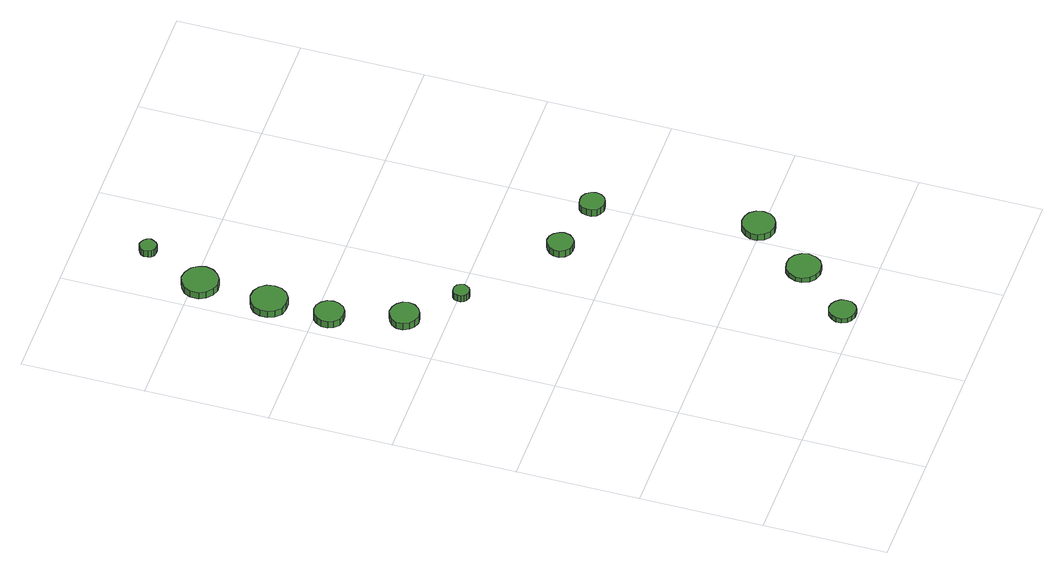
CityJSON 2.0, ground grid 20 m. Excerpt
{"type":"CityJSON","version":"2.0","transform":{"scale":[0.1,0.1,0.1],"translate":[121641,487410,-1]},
"CityObjects":{
"tree1":{"type":"SolitaryVegetationObject","attributes":{"function":"something"},"geometry":[{"type":"MultiSurface","lod":"1","boundaries":[[[0,1,2,3,4,5,6,7,8,9,10,11,12,13,14]],[[15,16,17,18,19,20,21,22,23,24,25,26,27,28,29]],[[0,29,28,1]],[[1,28,27,2]],[[2,27,26,3]],[[3,26,25,4]],[[4,25,24,5]],[[5,24,23,6]],[[6,23,22,7]],[[7,22,21,8]],[[8,21,20,9]],[[9,20,19,10]],[[10,19,18,11]],[[11,18,17,12]],[[12,17,16,13]],[[13,16,15,14]],[[14,15,29,0]]]}]},
"tree2":{"type":"SolitaryVegetationObject","attributes":{"function":"something"},"geometry":[{"type":"MultiSurface","lod":"1","boundaries":[[[30,31,32,33,34,35,36,37,38,39,40,41,42,43,44]],[[45,46,47,48,49,50,51,52,53,54,55,56,57,58,59]],[[30,59,58,31]],[[31,58,57,32]],[[32,57,56,33]],[[33,56,55,34]],[[34,55,54,35]],[[35,54,53,36]],[[36,53,52,37]],[[37,52,51,38]],[[38,51,50,39]],[[39,50,49,40]],[[40,49,48,41]],[[41,48,47,42]],[[42,47,46,43]],[[43,46,45,44]],[[44,45,59,30]]]}]},
"tree3":{"type":"SolitaryVegetationObject","attributes":{"function":"something"},"geometry":[{"type":"MultiSurface","lod":"1","boundaries":[[[60,61,62,63,64,65,66,67,68,69,70,71,72,73,74]],[[75,76,77,78,79,80,81,82,83,84,85,86,87,88,89]],[[60,89,88,61]],[[61,88,87,62]],[[62,87,86,63]],[[63,86,85,64]],[[64,85,84,65]],[[65,84,83,66]],[[66,83,82,67]],[[67,82,81,68]],[[68,81,80,69]],[[69,80,79,70]],[[70,79,78,71]],[[71,78,77,72]],[[72,77,76,73]],[[73,76,75,74]],[[74,75,89,60]]]}]},
"tree4":{"type":"SolitaryVegetationObject","attributes":{"function":"something"},"geometry":[{"type":"MultiSurface","lod":"1","boundaries":[[[90,91,92,93,94,95,96,97,98,99,100,101,102,103,104]],[[105,106,107,108,109,110,111,112,113,114,115,116,117,118,119]],[[90,119,118,91]],[[91,118,117,92]],[[92,117,116,93]],[[93,116,115,94]],[[94,115,114,95]],[[95,114,113,96]],[[96,113,112,97]],[[97,112,111,98]],[[98,111,110,99]],[[99,110,109,100]],[[100,109,108,101]],[[101,108,107,102]],[[102,107,106,103]],[[103,106,105,104]],[[104,105,119,90]]]}]},
"tree5":{"type":"SolitaryVegetationObject","attributes":{"function":"something"},"geometry":[{"type":"MultiSurface","lod":"1","boundaries":[[[120,121,122,123,124,125,126,127,128,129,130,131,132,133,134]],[[135,136,137,138,139,140,141,142,143,144,145,146,147,148,149]],[[120,149,148,121]],[[121,148,147,122]],[[122,147,146,123]],[[123,146,145,124]],[[124,145,144,125]],[[125,144,143,126]],[[126,143,142,127]],[[127,142,141,128]],[[128,141,140,129]],[[129,140,139,130]],[[130,139,138,131]],[[131,138,137,132]],[[132,137,136,133]],[[133,136,135,134]],[[134,135,149,120]]]}]},
"tree6":{"type":"SolitaryVegetationObject","attributes":{"function":"something"},"geometry":[{"type":"MultiSurface","lod":"1","boundaries":[[[150,151,152,153,154,155,156,157,158,159,160,161,162,163,164]],[[165,166,167,168,169,170,171,172,173,174,175,176,177,178,179]],[[150,179,178,151]],[[151,178,177,152]],[[152,177,176,153]],[[153,176,175,154]],[[154,175,174,155]],[[155,174,173,156]],[[156,173,172,157]],[[157,172,171,158]],[[158,171,170,159]],[[159,170,169,160]],[[160,169,168,161]],[[161,168,167,162]],[[162,167,166,163]],[[163,166,165,164]],[[164,165,179,150]]]}]},
"tree7":{"type":"SolitaryVegetationObject","attributes":{"function":"something"},"geometry":[{"type":"MultiSurface","lod":"1","boundaries":[[[180,181,182,183,184,185,186,187,188,189,190,191,192,193,194]],[[195,196,197,198,199,200,201,202,203,204,205,206,207,208,209]],[[180,209,208,181]],[[181,208,207,182]],[[182,207,206,183]],[[183,206,205,184]],[[184,205,204,185]],[[185,204,203,186]],[[186,203,202,187]],[[187,202,201,188]],[[188,201,200,189]],[[189,200,199,190]],[[190,199,198,191]],[[191,198,197,192]],[[192,197,196,193]],[[193,196,195,194]],[[194,195,209,180]]]}]},
"tree8":{"type":"SolitaryVegetationObject","attributes":{"function":"something"},"geometry":[{"type":"MultiSurface","lod":"1","boundaries":[[[210,211,212,213,214,215,216,217,218,219,220,221,222,223,224]],[[225,226,227,228,229,230,231,232,233,234,235,236,237,238,239]],[[210,239,238,211]],[[211,238,237,212]],[[212,237,236,213]],[[213,236,235,214]],[[214,235,234,215]],[[215,234,233,216]],[[216,233,232,217]],[[217,232,231,218]],[[218,231,230,219]],[[219,230,229,220]],[[220,229,228,221]],[[221,228,227,222]],[[222,227,226,223]],[[223,226,225,224]],[[224,225,239,210]]]}]},
"tree9":{"type":"SolitaryVegetationObject","attributes":{"function":"something"},"geometry":[{"type":"MultiSurface","lod":"1","boundaries":[[[240,241,242,243,244,245,246,247,248,249,250,251,252,253,254]],[[255,256,257,258,259,260,261,262,263,264,265,266,267,268,269]],[[240,269,268,241]],[[241,268,267,242]],[[242,267,266,243]],[[243,266,265,244]],[[244,265,264,245]],[[245,264,263,246]],[[246,263,262,247]],[[247,262,261,248]],[[248,261,260,249]],[[249,260,259,250]],[[250,259,258,251]],[[251,258,257,252]],[[252,257,256,253]],[[253,256,255,254]],[[254,255,269,240]]]}]},
"tree10":{"type":"SolitaryVegetationObject","attributes":{"function":"something"},"geometry":[{"type":"MultiSurface","lod":"1","boundaries":[[[270,271,272,273,274,275,276,277,278,279,280,281,282,283,284]],[[285,286,287,288,289,290,291,292,293,294,295,296,297,298,299]],[[270,299,298,271]],[[271,298,297,272]],[[272,297,296,273]],[[273,296,295,274]],[[274,295,294,275]],[[275,294,293,276]],[[276,293,292,277]],[[277,292,291,278]],[[278,291,290,279]],[[279,290,289,280]],[[280,289,288,281]],[[281,288,287,282]],[[282,287,286,283]],[[283,286,285,284]],[[284,285,299,270]]]}]},
"tree11":{"type":"SolitaryVegetationObject","attributes":{"function":"something"},"geometry":[{"type":"MultiSurface","lod":"1","boundaries":[[[300,301,302,303,304,305,306,307,308,309,310,311,312,313,314]],[[315,316,317,318,319,320,321,322,323,324,325,326,327,328,329]],[[300,329,328,301]],[[301,328,327,302]],[[302,327,326,303]],[[303,326,325,304]],[[304,325,324,305]],[[305,324,323,306]],[[306,323,322,307]],[[307,322,321,308]],[[308,321,320,309]],[[309,320,319,310]],[[310,319,318,311]],[[311,318,317,312]],[[312,317,316,313]],[[313,316,315,314]],[[314,315,329,300]]]}]}
},
"vertices":[
[95,666,25],[93,675,25],[87,683,25],[78,688,25],[68,689,25],[59,686,25],[52,680,25],[47,671,25],[47,661,25],[52,651,25],[59,645,25],[68,642,25],[78,643,25],[87,648,25],[93,656,25],[93,656,12],[87,648,12],[78,643,12],[68,642,12],[59,645,12],[52,651,12],[47,661,12],[47,671,12],[52,680,12],[59,686,12],[68,689,12],[78,688,12],[87,683,12],[93,675,12],[95,666,12],
[64,778,24],[62,788,24],[56,796,24],[48,801,24],[38,802,24],[28,799,24],[21,792,24],[17,783,24],[17,773,24],[21,764,24],[28,757,24],[38,754,24],[48,755,24],[56,760,24],[62,768,24],[62,768,11],[56,760,11],[48,755,11],[38,754,11],[28,757,11],[21,764,11],[17,773,11],[17,783,11],[21,792,11],[28,799,11],[38,802,11],[48,801,11],[56,796,11],[62,788,11],[64,778,11],
[309,25,18],[308,34,18],[302,41,18],[295,46,18],[286,47,18],[277,44,18],[271,38,18],[267,30,18],[267,21,18],[271,13,18],[277,7,18],[286,4,18],[295,5,18],[302,9,18],[308,17,18],[308,17,9],[302,9,9],[295,5,9],[286,4,9],[277,7,9],[271,13,9],[267,21,9],[267,30,9],[271,38,9],[277,44,9],[286,47,9],[295,46,9],[302,41,9],[308,34,9],[309,25,9],
[66,874,27],[64,886,27],[57,896,27],[46,902,27],[34,903,27],[22,899,27],[13,891,27],[8,880,27],[8,868,27],[13,857,27],[22,848,27],[34,845,27],[46,846,27],[57,852,27],[64,862,27],[64,862,14],[57,852,14],[46,846,14],[34,845,14],[22,848,14],[13,857,14],[8,868,14],[8,880,14],[13,891,14],[22,899,14],[34,903,14],[46,902,14],[57,896,14],[64,886,14],[66,874,14],
[159,597,25],[157,603,25],[154,607,25],[149,610,25],[144,610,25],[139,609,25],[135,605,25],[133,600,25],[133,594,25],[135,589,25],[139,586,25],[144,584,25],[149,585,25],[154,587,25],[157,592,25],[157,592,12],[154,587,12],[149,585,12],[144,584,12],[139,586,12],[135,589,12],[133,594,12],[133,600,12],[135,605,12],[139,609,12],[144,610,12],[149,610,12],[154,607,12],[157,603,12],[159,597,12],
[77,988,25],[74,1000,25],[67,1010,25],[56,1016,25],[44,1018,25],[33,1014,25],[23,1006,25],[18,995,25],[18,982,25],[23,971,25],[33,963,25],[44,959,25],[56,960,25],[67,967,25],[74,976,25],[74,976,12],[67,967,12],[56,960,12],[44,959,12],[33,963,12],[23,971,12],[18,982,12],[18,995,12],[23,1006,12],[33,1014,12],[44,1018,12],[56,1016,12],[67,1010,12],[74,1000,12],[77,988,12],
[390,112,18],[387,123,18],[381,132,18],[371,138,18],[359,139,18],[348,136,18],[340,128,18],[335,117,18],[335,106,18],[340,95,18],[348,88,18],[359,84,18],[371,85,18],[381,91,18],[387,100,18],[387,100,9],[381,91,9],[371,85,9],[359,84,9],[348,88,9],[340,95,9],[335,106,9],[335,117,9],[340,128,9],[348,136,9],[359,139,9],[371,138,9],[381,132,9],[387,123,9],[390,112,9],
[111,1088,24],[109,1094,24],[106,1098,24],[101,1101,24],[96,1102,24],[90,1100,24],[86,1096,24],[84,1091,24],[84,1085,24],[86,1080,24],[90,1076,24],[96,1075,24],[101,1075,24],[106,1078,24],[109,1083,24],[109,1083,11],[106,1078,11],[101,1075,11],[96,1075,11],[90,1076,11],[86,1080,11],[84,1085,11],[84,1091,11],[86,1096,11],[90,1100,11],[96,1102,11],[101,1101,11],[106,1098,11],[109,1094,11],[111,1088,11],
[316,484,24],[314,492,24],[309,499,24],[302,504,24],[293,505,24],[285,502,24],[278,496,24],[274,488,24],[274,479,24],[278,471,24],[285,465,24],[293,463,24],[302,464,24],[309,468,24],[314,475,24],[314,475,11],[309,468,11],[302,464,11],[293,463,11],[285,465,11],[278,471,11],[274,479,11],[274,488,11],[278,496,11],[285,502,11],[293,505,11],[302,504,11],[309,499,11],[314,492,11],[316,484,11],
[456,206,21],[454,217,21],[447,226,21],[438,231,21],[427,232,21],[416,229,21],[408,221,21],[403,211,21],[403,200,21],[408,190,21],[416,183,21],[427,179,21],[438,181,21],[447,186,21],[454,195,21],[454,195,9],[447,186,9],[438,181,9],[427,179,9],[416,183,9],[408,190,9],[403,200,9],[403,211,9],[408,221,9],[416,229,9],[427,232,9],[438,231,9],[447,226,9],[454,217,9],[456,206,9],
[417,464,23],[415,472,23],[410,479,23],[403,483,23],[394,484,23],[386,482,23],[380,476,23],[377,468,23],[377,460,23],[380,452,23],[386,447,23],[394,444,23],[403,445,23],[410,449,23],[415,456,23],[415,456,10],[410,449,10],[403,445,10],[394,444,10],[386,447,10],[380,452,10],[377,460,10],[377,468,10],[380,476,10],[386,482,10],[394,484,10],[403,483,10],[410,479,10],[415,472,10],[417,464,10]
]}
